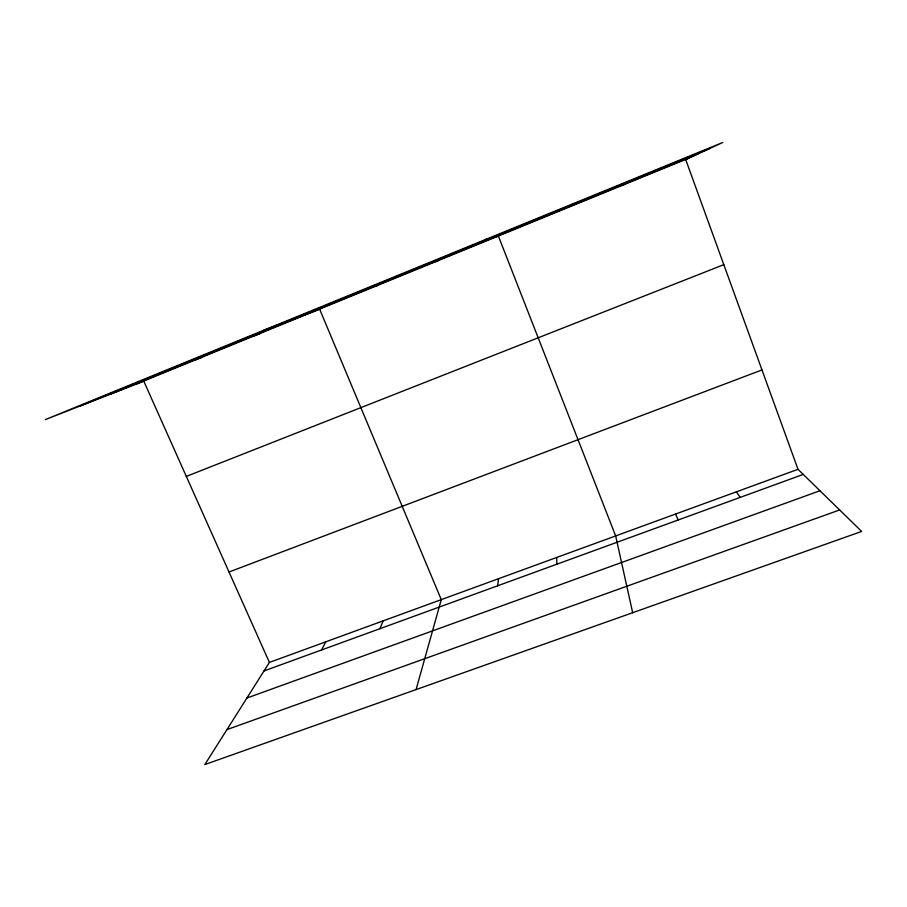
<?xml version="1.0" encoding="UTF-8"?>
<svg xmlns="http://www.w3.org/2000/svg" width="907" height="907" viewBox="0 0 907 907"><rect width="100%" height="100%" fill="white"/><g stroke="black" fill="none" stroke-linecap="round" stroke-linejoin="round"><path stroke-width="1.36" d="M497.603 585.809L498.555 578.711M416.075 689.581L441.278 599.629L319.661 309.242L262.588 330.715M379.92 628.698L383.139 620.876M321.532 649.979L325.851 641.805M269.402 662.416L204.857 764.556L861.65 531.434L798.013 469.316L685.715 159.587L722.822 142.444L45.35 419.59L143.771 381.155L269.402 662.416L798.013 469.316M622.304 185.516L623.937 184.688M79.238 406.359L709.898 148.419M109.668 394.477L698.424 153.714M135.642 384.33L688.73 158.192M186.309 476.402L723.809 264.663M194.472 360.272L201.501 357.551M254.243 335.839L260.128 333.583M229.018 572L761.982 369.931M374.84 286.533L378.344 285.252M264.028 670.931L803.239 474.418M246.897 698.027L819.962 490.744M226.943 729.602L839.644 509.949M435.643 261.67L437.922 260.899M485.971 239.335L498.431 236.16L615.672 535.935L632.667 612.713M736.314 491.855L740.225 497.387M675.534 514.065L678.175 519.994M556.683 557.476L556.887 564.199"/></g></svg>
